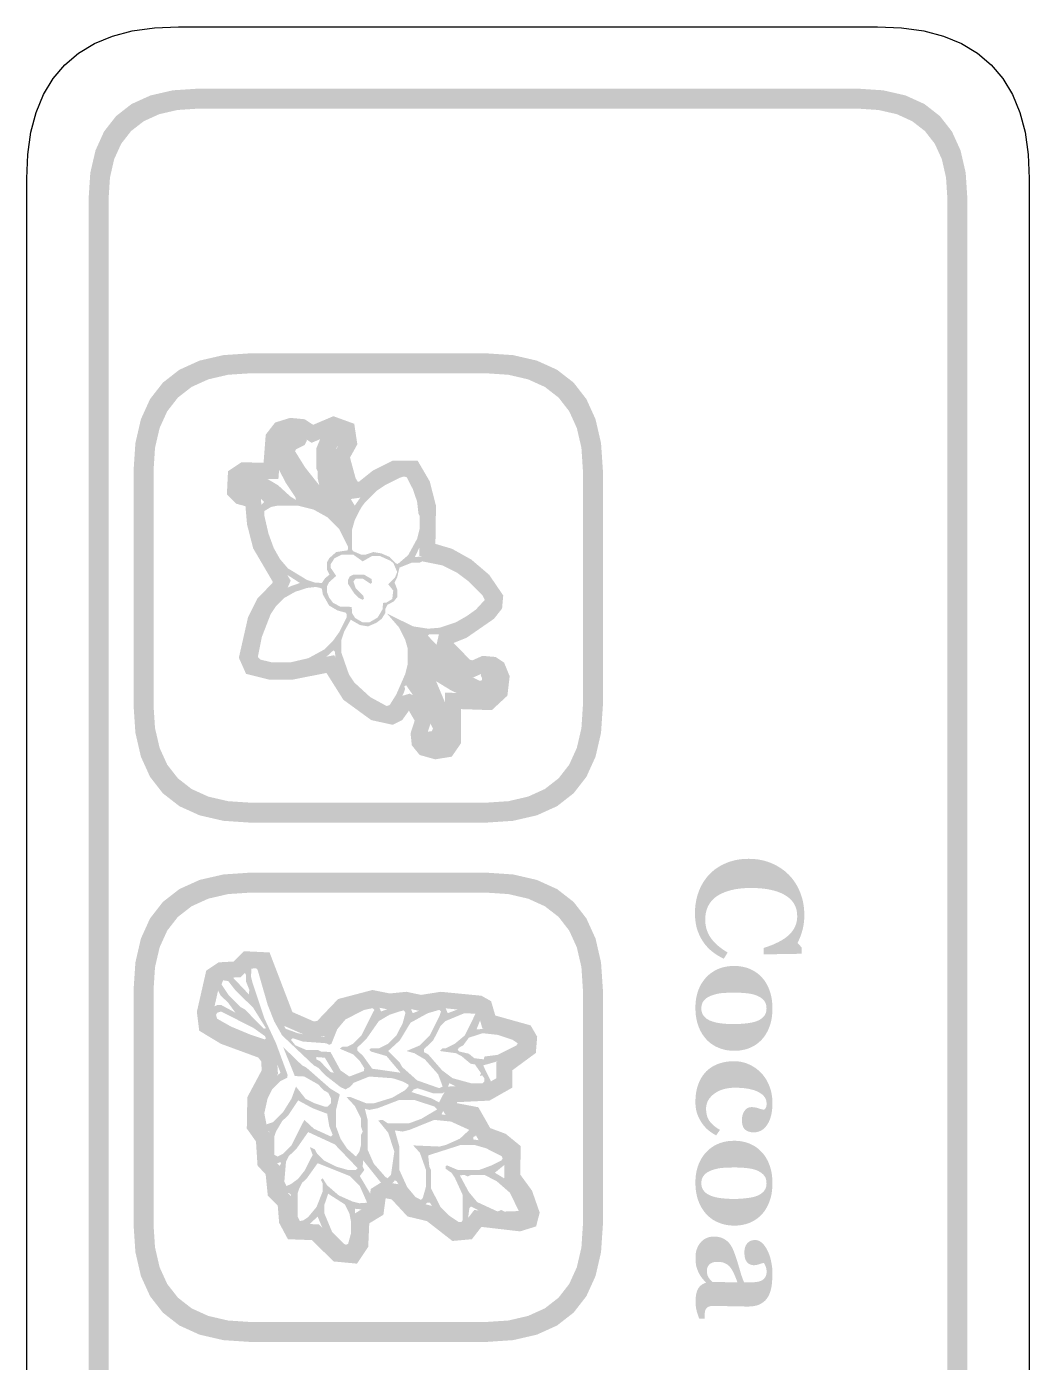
# Model space of a CAD drawing. Header units: millimetres. Extents: x 6 to 126, y 130 to 351.
# Drawn here: x 95.96 to 116.04, y 324.29 to 351.04 of the extents above; entities that cross this region are included whole.
import ezdxf

# ---------------------------------------------------------------- set-up
doc = ezdxf.new("R2010")
doc.units = ezdxf.units.MM
doc.layers.add('CUT', color=1, linetype='Continuous')
doc.layers.add('RASTER', color=7, linetype='Continuous')

msp = doc.modelspace()

# ---------------------------------------------------------------- hatches: boundary and pattern name
at = {"layer": 'RASTER'}
h = msp.add_hatch(color=7, dxfattribs=at)
h.paths.add_polyline_path([(112.6, 349.8), (113.116, 349.766), (113.563, 349.663), (113.941, 349.491), (114.25, 349.25), (114.491, 348.941), (114.663, 348.563), (114.766, 348.116), (114.8, 347.6), (114.8, 290.4), (114.766, 289.884), (114.663, 289.438), (114.491, 289.059), (114.25, 288.75), (113.941, 288.509), (113.563, 288.338), (113.116, 288.234), (112.6, 288.2), (99.4, 288.2), (98.884, 288.234), (98.438, 288.338), (98.059, 288.509), (97.75, 288.75), (97.509, 289.059), (97.338, 289.438), (97.234, 289.884), (97.2, 290.4), (97.2, 347.6), (97.234, 348.116), (97.338, 348.563), (97.509, 348.941), (97.75, 349.25), (98.059, 349.491), (98.438, 349.663), (98.884, 349.766), (99.4, 349.8)])
h.paths.add_polyline_path([(112.6, 349.4), (99.4, 349.4), (98.978, 349.372), (98.613, 349.288), (98.303, 349.147), (98.05, 348.95), (97.853, 348.697), (97.712, 348.388), (97.628, 348.022), (97.6, 347.6), (97.6, 290.4), (97.628, 289.978), (97.712, 289.613), (97.853, 289.303), (98.05, 289.05), (98.303, 288.853), (98.613, 288.713), (98.978, 288.628), (99.4, 288.6), (112.6, 288.6), (113.022, 288.628), (113.388, 288.713), (113.697, 288.853), (113.95, 289.05), (114.147, 289.303), (114.288, 289.613), (114.372, 289.978), (114.4, 290.4), (114.4, 347.6), (114.372, 348.022), (114.288, 348.388), (114.147, 348.697), (113.95, 348.95), (113.697, 349.147), (113.388, 349.288), (113.022, 349.372), (112.6, 349.4)], flags=0)
h = msp.add_hatch(color=7, dxfattribs=at)
h.paths.add_polyline_path([(105.15, 344.5), (105.701, 344.463), (106.178, 344.353), (106.582, 344.17), (106.913, 343.913), (107.17, 343.582), (107.353, 343.178), (107.463, 342.701), (107.5, 342.15), (107.5, 337.45), (107.463, 336.899), (107.353, 336.422), (107.17, 336.018), (106.913, 335.688), (106.582, 335.43), (106.178, 335.247), (105.701, 335.137), (105.15, 335.1), (100.45, 335.1), (99.899, 335.137), (99.422, 335.247), (99.018, 335.43), (98.687, 335.688), (98.43, 336.018), (98.247, 336.422), (98.137, 336.899), (98.1, 337.45), (98.1, 342.15), (98.137, 342.701), (98.247, 343.178), (98.43, 343.582), (98.688, 343.913), (99.018, 344.17), (99.422, 344.353), (99.899, 344.463), (100.45, 344.5)])
h.paths.add_polyline_path([(105.15, 344.1), (100.45, 344.1), (99.993, 344.07), (99.597, 343.978), (99.262, 343.826), (98.988, 343.613), (98.774, 343.338), (98.622, 343.003), (98.53, 342.607), (98.5, 342.15), (98.5, 337.45), (98.53, 336.993), (98.622, 336.597), (98.774, 336.262), (98.988, 335.988), (99.262, 335.774), (99.597, 335.622), (99.993, 335.53), (100.45, 335.5), (105.15, 335.5), (105.607, 335.53), (106.003, 335.622), (106.338, 335.774), (106.613, 335.988), (106.826, 336.262), (106.978, 336.597), (107.07, 336.993), (107.1, 337.45), (107.1, 342.15), (107.07, 342.607), (106.978, 343.003), (106.826, 343.338), (106.613, 343.613), (106.338, 343.826), (106.003, 343.978), (105.607, 344.07), (105.15, 344.1)], flags=0)
h = msp.add_hatch(color=7, dxfattribs=at)
h.paths.add_polyline_path([(105.633, 338.032), (105.587, 337.643), (105.275, 337.353), (104.659, 337.374), (104.659, 336.692), (104.473, 336.422), (104.142, 336.368), (103.831, 336.455), (103.673, 336.649), (103.648, 336.889), (103.73, 337.143), (103.617, 337.339), (103.607, 337.343), (103.617, 337.346), (103.482, 337.156), (103.29, 337.06), (102.861, 337.154), (102.302, 337.561), (101.964, 338.098), (101.296, 337.967), (100.809, 337.967), (100.353, 338.081), (100.209, 338.403), (100.392, 339.21), (100.579, 339.586), (100.876, 339.894), (100.889, 339.923), (100.496, 340.593), (100.373, 341.072), (100.341, 341.438), (100.156, 341.487), (99.969, 341.674), (99.992, 342.139), (100.261, 342.318), (100.704, 342.307), (100.747, 342.87), (100.935, 343.113), (101.237, 343.207), (101.526, 343.179), (101.697, 343.068), (102.103, 343.24), (102.52, 343.088), (102.582, 342.677), (102.435, 342.412), (102.548, 341.996), (102.593, 341.925), (102.615, 341.929), (102.889, 342.148), (103.292, 342.351), (103.789, 342.351), (104.032, 341.934), (104.157, 341.447), (104.146, 340.683), (104.477, 340.585), (104.865, 340.369), (105.223, 340.063), (105.504, 339.65), (105.481, 339.389), (105.32, 339.184), (104.767, 338.801), (104.504, 338.697), (104.505, 338.701), (104.837, 338.364), (104.884, 338.35), (105.089, 338.441), (105.352, 338.418), (105.522, 338.305)])
h.paths.add_polyline_path([(105.306, 337.988), (105.263, 338.093), (105.242, 338.107), (105.143, 338.115), (104.907, 338.01), (104.667, 338.081), (104.154, 338.6), (104.229, 338.933), (104.615, 339.085), (105.098, 339.42), (105.171, 339.512), (105.175, 339.564), (104.983, 339.848), (104.681, 340.105), (104.352, 340.288), (103.822, 340.445), (103.837, 341.409), (103.733, 341.811), (103.605, 342.031), (103.368, 342.031), (103.063, 341.878), (102.747, 341.624), (102.435, 341.58), (102.251, 341.865), (102.093, 342.454), (102.249, 342.737), (102.232, 342.852), (102.111, 342.896), (101.666, 342.707), (101.418, 342.868), (101.27, 342.882), (101.126, 342.837), (101.059, 342.75), (101.001, 341.98), (100.354, 341.995), (100.304, 341.962), (100.296, 341.799), (100.321, 341.774), (100.641, 341.69), (100.689, 341.126), (100.795, 340.716), (101.247, 339.946), (101.147, 339.714), (100.844, 339.4), (100.696, 339.102), (100.545, 338.436), (100.581, 338.354), (100.848, 338.287), (101.265, 338.287), (102.118, 338.454), (102.54, 337.784), (102.995, 337.452), (103.248, 337.397), (103.268, 337.407), (103.42, 337.621), (103.627, 337.683), (103.84, 337.591), (104.078, 337.181), (103.973, 336.855), (103.981, 336.777), (104.014, 336.736), (104.16, 336.696), (104.287, 336.716), (104.339, 336.792), (104.339, 337.705), (105.154, 337.678), (105.283, 337.797), (105.306, 337.988)], flags=0)
h = msp.add_hatch(color=7, dxfattribs=at)
h.paths.add_polyline_path([(105.393, 337.986), (105.401, 337.834), (105.355, 337.747), (105.276, 337.64), (105.135, 337.569), (104.895, 337.569), (104.789, 337.595), (104.462, 337.747), (104.159, 337.933), (104.39, 337.383), (104.47, 337.037), (104.444, 336.824), (104.372, 336.684), (104.319, 336.63), (104.204, 336.585), (104, 336.646), (103.904, 336.737), (103.885, 336.771), (103.904, 336.912), (104.071, 336.931), (104.098, 336.984), (103.92, 337.337), (103.558, 337.853), (103.521, 337.827), (103.54, 337.781), (103.513, 337.702), (103.388, 337.454), (103.282, 337.321), (103.168, 337.303), (103.035, 337.356), (102.841, 337.454), (102.655, 337.587), (102.389, 337.853), (102.237, 338.1), (102.158, 338.313), (102.131, 338.526), (102.104, 338.552), (101.98, 338.438), (101.732, 338.313), (101.307, 338.207), (100.802, 338.207), (100.502, 338.305), (100.456, 338.393), (100.483, 338.605), (100.642, 339.164), (100.767, 339.411), (101.06, 339.73), (101.227, 339.828), (101.432, 339.9), (101.06, 340.139), (100.874, 340.405), (100.722, 340.705), (100.589, 341.237), (100.589, 341.396), (100.714, 341.521), (100.597, 341.644), (100.483, 341.715), (100.377, 341.689), (100.262, 341.707), (100.164, 341.848), (100.209, 341.989), (100.35, 342.087), (100.536, 342.087), (100.696, 342.034), (100.996, 341.856), (101.246, 341.628), (101.352, 341.564), (101.342, 341.617), (101.14, 341.92), (101.015, 342.167), (100.935, 342.433), (100.935, 342.672), (101.007, 342.84), (101.14, 342.946), (101.28, 342.991), (101.448, 342.946), (101.512, 342.903), (101.546, 342.832), (101.573, 342.752), (101.528, 342.664), (101.352, 342.574), (101.334, 342.539), (101.538, 342.212), (101.82, 341.856), (101.785, 342.008), (101.785, 342.141), (101.759, 342.194), (101.759, 342.592), (101.884, 342.893), (102.051, 342.991), (102.184, 342.991), (102.272, 342.946), (102.352, 342.866), (102.37, 342.779), (102.325, 342.691), (102.176, 342.627), (102.158, 342.592), (102.158, 342.46), (102.264, 342.061), (102.45, 341.582), (102.53, 341.45), (102.628, 341.59), (102.841, 341.803), (103.027, 341.936), (103.194, 342.034), (103.46, 342.141), (103.628, 342.122), (103.734, 341.989), (103.806, 341.822), (103.885, 341.582), (103.939, 341.317), (103.939, 340.944), (103.859, 340.679), (103.734, 340.421), (104.098, 340.439), (104.364, 340.36), (104.611, 340.235), (104.771, 340.128), (105.09, 339.836), (105.268, 339.562), (105.222, 339.448), (105.116, 339.342), (104.744, 339.076), (104.337, 338.898), (104.231, 338.871), (104.018, 338.871), (103.992, 338.845), (104.595, 338.225), (104.888, 338.013), (105.028, 337.941), (105.074, 337.949), (105.082, 337.994), (105.055, 338.047), (105.074, 338.161), (105.135, 338.207), (105.214, 338.207), (105.329, 338.135)])
h.paths.add_polyline_path([(105.135, 339.562), (105.09, 339.65), (104.797, 339.942), (104.584, 340.102), (104.284, 340.253), (103.885, 340.333), (103.832, 340.307), (103.673, 340.307), (103.426, 340.208), (103.38, 340.014), (103.327, 339.908), (103.38, 339.775), (103.38, 339.615), (103.309, 339.528), (103.186, 339.464), (103.141, 339.376), (103.141, 339.296), (103.069, 339.182), (102.963, 339.102), (102.796, 339.031), (102.636, 339.057), (102.45, 339.164), (102.317, 338.924), (102.264, 338.765), (102.264, 338.499), (102.415, 338.066), (102.522, 337.906), (102.841, 337.614), (103.168, 337.436), (103.229, 337.454), (103.362, 337.667), (103.54, 338.074), (103.593, 338.286), (103.593, 338.579), (103.54, 338.765), (103.415, 339.012), (103.176, 339.288), (103.699, 339.031), (104, 338.985), (104.231, 339.004), (104.55, 339.11), (104.771, 339.235), (104.957, 339.368)], flags=0)
h.paths.add_polyline_path([(103.832, 341.237), (103.806, 341.29), (103.779, 341.529), (103.699, 341.768), (103.574, 342.016), (103.513, 342.034), (103.434, 342.008), (103.133, 341.856), (102.974, 341.75), (102.734, 341.511), (102.655, 341.404), (102.53, 341.157), (102.477, 340.971), (102.477, 340.572), (102.495, 340.538), (102.663, 340.466), (102.742, 340.466), (102.902, 340.519), (103.061, 340.493), (103.229, 340.421), (103.346, 340.299), (103.38, 340.28), (103.415, 340.299), (103.601, 340.458), (103.779, 340.785), (103.832, 340.998)], flags=0)
h.paths.add_polyline_path([(103.38, 340.12), (103.309, 340.288), (103.255, 340.341), (103.035, 340.439), (102.875, 340.439), (102.689, 340.333), (102.503, 340.466), (102.264, 340.466), (102.123, 340.394), (102.051, 340.28), (102.051, 340.2), (102.158, 340.041), (102.017, 339.916), (101.972, 339.828), (101.972, 339.722), (102.017, 339.607), (102.096, 339.501), (102.237, 339.429), (102.469, 339.421), (102.477, 339.296), (102.538, 339.198), (102.689, 339.11), (102.822, 339.11), (102.99, 339.209), (103.088, 339.376), (103.096, 339.501), (103.168, 339.509), (103.282, 339.581), (103.301, 339.748), (103.202, 339.873), (103.335, 340.006)], flags=0)
h.paths.add_polyline_path([(102.867, 339.98), (102.875, 339.908), (102.849, 339.881), (102.689, 339.988), (102.556, 339.988), (102.503, 339.934), (102.548, 339.794), (102.697, 339.65), (102.716, 339.589), (102.689, 339.562), (102.602, 339.607), (102.522, 339.687), (102.397, 339.881), (102.397, 339.961), (102.431, 340.033), (102.503, 340.067), (102.716, 340.067)], flags=0)
h.paths.add_polyline_path([(102.397, 340.625), (102.219, 340.979), (101.98, 341.218), (101.706, 341.37), (101.387, 341.45), (100.988, 341.45), (100.855, 341.423), (100.722, 341.343), (100.722, 341.237), (100.802, 340.891), (100.908, 340.599), (101.033, 340.378), (101.193, 340.192), (101.573, 339.961), (101.732, 339.908), (101.873, 339.9), (101.937, 339.996), (102.025, 340.067), (101.972, 340.174), (101.972, 340.307), (102.017, 340.394), (102.158, 340.519), (102.389, 340.554)], flags=0)
h.paths.add_polyline_path([(102.37, 339.27), (102.352, 339.304), (102.184, 339.35), (102.017, 339.448), (101.892, 339.669), (101.873, 339.783), (101.839, 339.801), (101.751, 339.82), (101.573, 339.801), (101.334, 339.722), (101.113, 339.597), (100.953, 339.437), (100.847, 339.278), (100.669, 338.818), (100.589, 338.419), (100.642, 338.366), (100.855, 338.313), (101.254, 338.313), (101.599, 338.393), (101.926, 338.571), (102.086, 338.73), (102.219, 338.916), (102.37, 339.217)], flags=0)
for points in [[(109.344, 333.29), (109.345, 333.346), (109.349, 333.402), (109.355, 333.457), (109.363, 333.511), (109.373, 333.564), (109.386, 333.616), (109.401, 333.667), (109.418, 333.717), (109.438, 333.766), (109.459, 333.814), (109.483, 333.859), (109.509, 333.904), (109.537, 333.946), (109.567, 333.987), (109.599, 334.027), (109.633, 334.064), (109.668, 334.1), (109.706, 334.133), (109.745, 334.165), (109.787, 334.194), (109.83, 334.222), (109.876, 334.247), (109.924, 334.271), (109.973, 334.293), (110.025, 334.313), (110.077, 334.329), (110.131, 334.344), (110.186, 334.356), (110.243, 334.365), (110.3, 334.371), (110.359, 334.375), (110.42, 334.376), (110.479, 334.375), (110.538, 334.371), (110.596, 334.365), (110.652, 334.355), (110.708, 334.344), (110.762, 334.329), (110.815, 334.312), (110.867, 334.292), (110.918, 334.27), (110.967, 334.246), (111.014, 334.219), (111.059, 334.191), (111.103, 334.16), (111.145, 334.128), (111.185, 334.093), (111.224, 334.056), (111.26, 334.017), (111.294, 333.977), (111.325, 333.935), (111.355, 333.891), (111.383, 333.845), (111.408, 333.798), (111.432, 333.748), (111.453, 333.697), (111.472, 333.644), (111.489, 333.59), (111.503, 333.536), (111.514, 333.48), (111.523, 333.423), (111.529, 333.366), (111.533, 333.308), (111.534, 333.249), (111.534, 333.206), (111.532, 333.164), (111.528, 333.123), (111.524, 333.083), (111.518, 333.044), (111.511, 333.007), (111.502, 332.97), (111.493, 332.934), (111.482, 332.899), (111.471, 332.865), (111.46, 332.833), (111.448, 332.802), (111.436, 332.773), (111.424, 332.745), (111.411, 332.719), (111.398, 332.693), (111.479, 332.603), (111.479, 332.475), (110.72, 332.462), (110.72, 332.591), (110.804, 332.619), (110.882, 332.648), (110.954, 332.679), (111.021, 332.712), (111.082, 332.745), (111.137, 332.78), (111.186, 332.817), (111.23, 332.854), (111.268, 332.894), (111.301, 332.936), (111.329, 332.979), (111.352, 333.025), (111.369, 333.073), (111.382, 333.123), (111.39, 333.175), (111.392, 333.229), (111.388, 333.296), (111.377, 333.359), (111.358, 333.417), (111.332, 333.472), (111.297, 333.522), (111.256, 333.568), (111.207, 333.61), (111.15, 333.648), (111.086, 333.682), (111.016, 333.711), (110.94, 333.736), (110.858, 333.756), (110.77, 333.772), (110.676, 333.783), (110.576, 333.79), (110.469, 333.792), (110.409, 333.791), (110.35, 333.789), (110.294, 333.785), (110.24, 333.78), (110.188, 333.773), (110.139, 333.764), (110.092, 333.754), (110.047, 333.743), (110.004, 333.73), (109.963, 333.717), (109.925, 333.702), (109.889, 333.686), (109.855, 333.67), (109.822, 333.652), (109.793, 333.634), (109.765, 333.615), (109.738, 333.593), (109.713, 333.57), (109.69, 333.547), (109.668, 333.522), (109.649, 333.497), (109.631, 333.47), (109.615, 333.443), (109.601, 333.414), (109.589, 333.385), (109.579, 333.355), (109.57, 333.324), (109.562, 333.292), (109.557, 333.26), (109.553, 333.226), (109.55, 333.192), (109.549, 333.158), (109.551, 333.107), (109.556, 333.058), (109.565, 333.01), (109.577, 332.964), (109.593, 332.919), (109.612, 332.875), (109.635, 332.833), (109.661, 332.792), (109.69, 332.753), (109.724, 332.714), (109.76, 332.676), (109.801, 332.639), (109.845, 332.603), (109.892, 332.568), (109.943, 332.533), (109.998, 332.5), (109.921, 332.374), (109.89, 332.39), (109.859, 332.407), (109.829, 332.424), (109.799, 332.441), (109.771, 332.46), (109.743, 332.478), (109.717, 332.498), (109.691, 332.518), (109.666, 332.538), (109.642, 332.559), (109.618, 332.582), (109.596, 332.604), (109.575, 332.628), (109.554, 332.652), (109.534, 332.678), (109.516, 332.704), (109.496, 332.733), (109.478, 332.763), (109.46, 332.794), (109.444, 332.825), (109.429, 332.858), (109.415, 332.891), (109.402, 332.925), (109.39, 332.959), (109.379, 332.995), (109.37, 333.032), (109.362, 333.071), (109.356, 333.112), (109.351, 333.154), (109.347, 333.197), (109.345, 333.243), (109.344, 333.29)], [(109.353, 329.506), (109.354, 329.556), (109.357, 329.605), (109.361, 329.652), (109.368, 329.698), (109.376, 329.742), (109.386, 329.785), (109.399, 329.826), (109.412, 329.865), (109.428, 329.904), (109.445, 329.94), (109.463, 329.975), (109.483, 330.008), (109.503, 330.039), (109.526, 330.069), (109.549, 330.096), (109.574, 330.123), (109.601, 330.147), (109.629, 330.17), (109.658, 330.191), (109.688, 330.211), (109.719, 330.229), (109.752, 330.245), (109.785, 330.26), (109.82, 330.273), (109.856, 330.285), (109.893, 330.295), (109.93, 330.304), (109.969, 330.311), (110.008, 330.316), (110.048, 330.32), (110.088, 330.322), (110.129, 330.323), (110.167, 330.322), (110.205, 330.319), (110.242, 330.315), (110.278, 330.308), (110.314, 330.299), (110.35, 330.289), (110.385, 330.277), (110.42, 330.262), (110.453, 330.247), (110.486, 330.229), (110.518, 330.211), (110.549, 330.191), (110.578, 330.17), (110.607, 330.147), (110.635, 330.123), (110.661, 330.098), (110.687, 330.07), (110.712, 330.041), (110.735, 330.01), (110.757, 329.978), (110.778, 329.944), (110.797, 329.908), (110.815, 329.871), (110.832, 329.832), (110.847, 329.792), (110.86, 329.75), (110.871, 329.708), (110.88, 329.665), (110.887, 329.62), (110.892, 329.575), (110.895, 329.528), (110.896, 329.481), (110.894, 329.415), (110.889, 329.353), (110.881, 329.295), (110.87, 329.24), (110.856, 329.188), (110.838, 329.14), (110.818, 329.096), (110.794, 329.055), (110.767, 329.018), (110.738, 328.986), (110.707, 328.959), (110.674, 328.937), (110.639, 328.92), (110.601, 328.908), (110.561, 328.9), (110.519, 328.898), (110.493, 328.899), (110.469, 328.901), (110.446, 328.906), (110.424, 328.912), (110.403, 328.92), (110.384, 328.929), (110.366, 328.941), (110.349, 328.954), (110.334, 328.969), (110.321, 328.986), (110.31, 329.007), (110.301, 329.029), (110.294, 329.055), (110.289, 329.082), (110.286, 329.113), (110.285, 329.146), (110.286, 329.172), (110.288, 329.198), (110.292, 329.223), (110.298, 329.246), (110.305, 329.269), (110.314, 329.29), (110.325, 329.31), (110.338, 329.329), (110.351, 329.347), (110.366, 329.362), (110.382, 329.374), (110.398, 329.385), (110.416, 329.393), (110.435, 329.399), (110.454, 329.402), (110.475, 329.403), (110.493, 329.403), (110.511, 329.402), (110.529, 329.4), (110.547, 329.397), (110.564, 329.394), (110.582, 329.39), (110.6, 329.385), (110.617, 329.38), (110.634, 329.374), (110.65, 329.369), (110.665, 329.365), (110.679, 329.361), (110.692, 329.358), (110.704, 329.355), (110.715, 329.353), (110.724, 329.352), (110.731, 329.356), (110.737, 329.361), (110.742, 329.365), (110.747, 329.37), (110.752, 329.376), (110.757, 329.381), (110.761, 329.387), (110.765, 329.393), (110.768, 329.4), (110.771, 329.407), (110.773, 329.416), (110.775, 329.425), (110.776, 329.435), (110.778, 329.446), (110.778, 329.458), (110.778, 329.471), (110.778, 329.487), (110.776, 329.503), (110.774, 329.518), (110.771, 329.534), (110.766, 329.549), (110.761, 329.563), (110.755, 329.577), (110.748, 329.591), (110.739, 329.604), (110.729, 329.617), (110.718, 329.63), (110.705, 329.643), (110.691, 329.656), (110.675, 329.668), (110.658, 329.68), (110.639, 329.692), (110.62, 329.703), (110.6, 329.713), (110.577, 329.723), (110.554, 329.733), (110.528, 329.742), (110.501, 329.75), (110.473, 329.757), (110.443, 329.764), (110.411, 329.771), (110.378, 329.776), (110.344, 329.781), (110.307, 329.785), (110.27, 329.788), (110.23, 329.79), (110.19, 329.791), (110.147, 329.792), (110.083, 329.79), (110.023, 329.784), (109.966, 329.774), (109.912, 329.761), (109.861, 329.744), (109.813, 329.723), (109.768, 329.698), (109.727, 329.669), (109.689, 329.638), (109.657, 329.605), (109.629, 329.571), (109.607, 329.535), (109.589, 329.498), (109.577, 329.459), (109.569, 329.419), (109.567, 329.377), (109.568, 329.337), (109.572, 329.3), (109.577, 329.264), (109.585, 329.231), (109.595, 329.2), (109.608, 329.171), (109.623, 329.143), (109.64, 329.118), (109.659, 329.095), (109.68, 329.072), (109.702, 329.049), (109.727, 329.028), (109.754, 329.007), (109.782, 328.986), (109.813, 328.967), (109.845, 328.948), (109.769, 328.838), (109.747, 328.85), (109.725, 328.862), (109.704, 328.874), (109.684, 328.888), (109.663, 328.902), (109.644, 328.916), (109.625, 328.931), (109.606, 328.946), (109.588, 328.962), (109.57, 328.979), (109.553, 328.997), (109.536, 329.016), (109.52, 329.035), (109.504, 329.055), (109.489, 329.076), (109.475, 329.097), (109.46, 329.12), (109.447, 329.143), (109.434, 329.167), (109.422, 329.19), (109.411, 329.214), (109.401, 329.237), (109.392, 329.261), (109.384, 329.285), (109.377, 329.309), (109.37, 329.334), (109.365, 329.36), (109.361, 329.388), (109.357, 329.416), (109.355, 329.445), (109.354, 329.475), (109.353, 329.506)]]:
    msp.add_hatch(color=7, dxfattribs=at).paths.add_polyline_path(points)
h = msp.add_hatch(color=7, dxfattribs=at)
h.paths.add_polyline_path([(105.15, 334.1), (105.701, 334.063), (106.178, 333.953), (106.582, 333.77), (106.913, 333.513), (107.17, 333.182), (107.353, 332.778), (107.463, 332.301), (107.5, 331.75), (107.5, 327.05), (107.463, 326.499), (107.353, 326.022), (107.17, 325.618), (106.913, 325.288), (106.582, 325.03), (106.178, 324.847), (105.701, 324.737), (105.15, 324.7), (100.45, 324.7), (99.899, 324.737), (99.422, 324.847), (99.018, 325.03), (98.687, 325.288), (98.43, 325.618), (98.247, 326.022), (98.137, 326.499), (98.1, 327.05), (98.1, 331.75), (98.137, 332.301), (98.247, 332.778), (98.43, 333.182), (98.688, 333.513), (99.018, 333.77), (99.422, 333.953), (99.899, 334.063), (100.45, 334.1)])
h.paths.add_polyline_path([(105.15, 333.7), (100.45, 333.7), (99.993, 333.67), (99.597, 333.578), (99.262, 333.426), (98.988, 333.213), (98.774, 332.938), (98.622, 332.603), (98.53, 332.207), (98.5, 331.75), (98.5, 327.05), (98.53, 326.593), (98.622, 326.197), (98.774, 325.862), (98.988, 325.588), (99.262, 325.374), (99.597, 325.222), (99.993, 325.13), (100.45, 325.1), (105.15, 325.1), (105.607, 325.13), (106.003, 325.222), (106.338, 325.374), (106.613, 325.588), (106.826, 325.862), (106.978, 326.197), (107.07, 326.593), (107.1, 327.05), (107.1, 331.75), (107.07, 332.207), (106.978, 332.603), (106.826, 332.938), (106.613, 333.213), (106.338, 333.426), (106.003, 333.578), (105.607, 333.67), (105.15, 333.7)], flags=0)
h = msp.add_hatch(color=7, dxfattribs=at)
h.paths.add_polyline_path([(106.234, 327.292), (106.163, 327.015), (105.842, 326.915), (105.067, 327.005), (104.876, 326.758), (104.486, 326.723), (103.976, 327.121), (103.586, 327.214), (103.269, 327.557), (103.155, 327.577), (103.148, 327.573), (103.104, 327.248), (102.821, 327.076), (102.8, 326.606), (102.575, 326.269), (102.106, 326.313), (101.673, 326.74), (101.192, 326.758), (101.016, 327.085), (100.988, 327.43), (100.789, 327.629), (100.746, 328.057), (100.583, 328.233), (100.552, 328.715), (100.368, 328.975), (100.379, 329.603), (100.667, 330.141), (100.656, 330.319), (100.599, 330.396), (99.848, 330.672), (99.415, 330.934), (99.368, 331.313), (99.556, 332.137), (99.805, 332.303), (100.105, 332.319), (100.312, 332.526), (100.824, 332.501), (101.282, 331.307), (101.712, 331.119), (101.779, 331.13), (102.197, 331.568), (102.884, 331.749), (103.231, 331.68), (103.566, 331.713), (103.858, 331.651), (104.253, 331.713), (105.068, 331.634), (105.261, 331.525), (105.345, 331.238), (106.053, 331.04), (106.184, 330.814), (106.157, 330.488), (105.683, 330.139), (105.683, 329.792), (105.228, 329.534), (104.582, 329.503), (104.575, 329.49), (104.58, 329.482), (105.005, 329.401), (105.243, 328.984), (105.554, 328.868), (105.855, 328.622), (105.844, 328.054), (106.08, 327.731)])
h.paths.add_polyline_path([(105.9, 327.278), (105.794, 327.58), (105.522, 327.952), (105.532, 328.472), (105.392, 328.586), (105.022, 328.724), (104.8, 329.115), (104.383, 329.194), (104.208, 329.473), (104.381, 329.814), (105.137, 329.85), (105.363, 329.979), (105.363, 330.3), (105.85, 330.659), (105.857, 330.74), (105.841, 330.767), (105.087, 330.977), (104.99, 331.311), (104.97, 331.322), (104.263, 331.39), (103.849, 331.325), (103.548, 331.39), (103.215, 331.356), (102.894, 331.421), (102.366, 331.281), (101.936, 330.831), (101.669, 330.788), (101.031, 331.068), (100.6, 332.191), (100.438, 332.199), (100.245, 332.006), (99.91, 331.988), (99.839, 331.941), (99.693, 331.296), (99.713, 331.127), (99.987, 330.962), (100.799, 330.664), (100.969, 330.433), (100.992, 330.071), (100.698, 329.52), (100.69, 329.074), (100.866, 328.826), (100.895, 328.367), (101.053, 328.196), (101.096, 327.775), (101.298, 327.573), (101.33, 327.178), (101.387, 327.071), (101.809, 327.055), (102.25, 326.621), (102.415, 326.605), (102.484, 326.709), (102.509, 327.26), (102.807, 327.442), (102.851, 327.765), (103.09, 327.914), (103.431, 327.854), (103.755, 327.503), (104.119, 327.416), (104.583, 327.053), (104.708, 327.064), (104.924, 327.344), (105.812, 327.241), (105.898, 327.268), (105.9, 327.278)], flags=0)
h = msp.add_hatch(color=7, dxfattribs=at)
h.paths.add_polyline_path([(105.95, 330.74), (105.904, 330.607), (105.737, 330.473), (105.493, 330.35), (105.102, 330.239), (105.259, 329.916), (105.236, 329.839), (105.159, 329.782), (104.992, 329.782), (104.892, 329.749), (104.558, 329.815), (104.425, 329.882), (104.368, 329.739), (104.291, 329.682), (104.091, 329.682), (103.79, 329.782), (103.714, 329.759), (103.667, 329.705), (104.057, 329.582), (104.234, 329.492), (104.325, 329.381), (104.268, 329.258), (104.558, 329.215), (104.759, 329.148), (104.969, 329.024), (104.992, 328.914), (104.949, 328.824), (104.902, 328.804), (104.902, 328.757), (105.193, 328.714), (105.603, 328.49), (105.66, 328.38), (105.637, 328.337), (105.336, 328.089), (105.503, 327.989), (105.77, 327.722), (105.894, 327.512), (105.96, 327.278), (105.937, 327.235), (105.86, 327.178), (105.493, 327.178), (105.126, 327.278), (104.859, 327.412), (104.825, 327.378), (104.792, 327.111), (104.735, 327.001), (104.592, 326.978), (104.415, 327.068), (104.335, 327.155), (104.248, 327.201), (104.034, 327.489), (103.981, 327.489), (103.891, 327.412), (103.714, 327.469), (103.547, 327.635), (103.366, 327.923), (103.333, 327.936), (103.256, 327.846), (103.156, 327.846), (103.046, 327.903), (102.699, 328.337), (102.689, 328.213), (102.722, 328.146), (102.632, 328.023), (102.856, 327.645), (102.889, 327.445), (102.789, 327.345), (102.532, 327.368), (102.555, 326.711), (102.465, 326.534), (102.321, 326.51), (102.211, 326.567), (101.944, 326.834), (101.787, 327.211), (101.597, 327.035), (101.487, 326.978), (101.343, 327.001), (101.287, 327.078), (101.253, 327.211), (101.253, 327.645), (101.22, 327.679), (101.076, 327.702), (101.019, 327.779), (101.019, 328.213), (101.053, 328.28), (101.043, 328.303), (100.986, 328.28), (100.843, 328.303), (100.786, 328.447), (100.819, 328.914), (100.662, 328.957), (100.619, 329.048), (100.619, 329.482), (100.652, 329.615), (100.776, 329.859), (101.043, 330.093), (100.843, 330.607), (100.285, 330.784), (99.774, 331.007), (99.674, 331.074), (99.617, 331.184), (99.617, 331.284), (99.674, 331.395), (99.784, 331.451), (99.851, 331.451), (100.141, 331.294), (99.995, 331.495), (99.841, 331.642), (99.751, 331.819), (99.751, 331.919), (99.794, 332.009), (99.884, 332.052), (100.061, 332.029), (100.409, 331.662), (100.419, 331.752), (100.352, 331.919), (100.352, 332.052), (100.318, 332.119), (100.409, 332.263), (100.619, 332.286), (100.662, 332.263), (100.719, 332.152), (100.919, 331.451), (101.143, 330.974), (101.387, 330.884), (101.721, 330.817), (101.921, 330.817), (102.044, 331.061), (102.245, 331.261), (102.522, 331.418), (102.755, 331.485), (102.999, 331.461), (103.056, 331.318), (103.423, 331.451), (103.59, 331.451), (103.634, 331.428), (103.69, 331.284), (104.124, 331.451), (104.291, 331.451), (104.335, 331.428), (104.391, 331.284), (104.658, 331.385), (104.902, 331.408), (104.992, 331.385), (105.059, 331.318), (105.059, 331.184), (104.969, 330.961), (105.393, 330.984), (105.66, 330.917), (105.904, 330.794)])
h.paths.add_polyline_path([(105.817, 327.322), (105.637, 327.689), (105.37, 327.923), (105.126, 328.046), (104.859, 328.046), (104.792, 328.013), (104.725, 328.046), (104.635, 328.036), (104.815, 327.702), (104.982, 327.502), (105.393, 327.312), (105.46, 327.345), (105.526, 327.312)], flags=0)
h.paths.add_polyline_path([(105.794, 330.683), (105.693, 330.75), (105.393, 330.85), (105.092, 330.884), (104.815, 330.794), (104.702, 330.64), (104.615, 330.593), (104.592, 330.55), (104.625, 330.517), (104.815, 330.473), (104.925, 330.383), (105.116, 330.36), (105.126, 330.416), (105.393, 330.45), (105.77, 330.64)], flags=0)
h.paths.add_polyline_path([(105.493, 328.38), (105.47, 328.423), (105.159, 328.58), (104.925, 328.647), (104.658, 328.647), (104.001, 328.437), (104.024, 328.213), (104.057, 328.146), (104.057, 327.779), (104.248, 327.402), (104.415, 327.235), (104.615, 327.101), (104.668, 327.101), (104.692, 327.145), (104.692, 327.645), (104.535, 327.989), (104.468, 328.089), (104.348, 328.17), (104.348, 328.223), (104.381, 328.236), (104.592, 328.146), (105.026, 328.146), (105.269, 328.236), (105.47, 328.337)], flags=0)
h.paths.add_polyline_path([(105.126, 329.982), (105.082, 330.039), (105.036, 330.026), (105.059, 330.083), (104.936, 330.259), (104.849, 330.273), (104.668, 330.426), (104.558, 330.483), (104.234, 330.527), (104.291, 330.583), (104.358, 330.583), (104.535, 330.673), (104.735, 330.84), (104.949, 331.274), (104.725, 331.284), (104.348, 331.127), (104.248, 331.027), (104.101, 330.74), (103.914, 330.56), (103.914, 330.507), (104.001, 330.46), (104.281, 330.139), (104.491, 329.982), (104.859, 329.882), (105.092, 329.882), (105.126, 329.916)], flags=0)
h.paths.add_polyline_path([(104.825, 328.947), (104.458, 329.114), (104.124, 329.148), (103.623, 328.947), (103.49, 328.914), (103.333, 328.937), (103.423, 328.614), (103.423, 328.146), (103.58, 327.802), (103.747, 327.602), (103.857, 327.545), (103.891, 327.579), (103.957, 327.812), (103.957, 328.146), (103.834, 328.49), (103.7, 328.637), (104.224, 328.614), (104.358, 328.647), (104.635, 328.771)], flags=0)
h.paths.add_polyline_path([(104.291, 329.815), (104.201, 330.059), (103.934, 330.36), (103.724, 330.483), (103.567, 330.527), (103.834, 330.64), (104.034, 330.84), (104.224, 331.218), (104.258, 331.318), (104.224, 331.351), (103.991, 331.284), (103.647, 331.094), (103.433, 330.74), (103.2, 330.527), (103.433, 330.293), (103.48, 330.206), (103.78, 329.939), (104.224, 329.782)], flags=0)
h.paths.add_polyline_path([(104.181, 329.358), (104.124, 329.415), (103.724, 329.548), (103.423, 329.548), (102.989, 329.381), (102.822, 329.348), (102.732, 329.371), (102.789, 329.148), (102.789, 328.547), (102.912, 328.27), (103.146, 328.003), (103.189, 327.979), (103.256, 328.046), (103.323, 328.513), (103.2, 328.891), (102.999, 329.138), (103.089, 329.148), (103.189, 329.081), (103.623, 329.081), (103.867, 329.171)], flags=0)
h.paths.add_polyline_path([(103.613, 329.825), (103.6, 329.859), (103.49, 329.916), (103.29, 329.982), (102.822, 330.016), (102.512, 329.892), (102.432, 329.805), (102.345, 329.759), (102.245, 329.805), (101.944, 330.039), (101.797, 330.193), (101.711, 330.239), (101.076, 330.84), (100.919, 331.117), (100.786, 331.451), (100.585, 332.152), (100.552, 332.186), (100.462, 332.176), (100.452, 332.019), (100.485, 331.885), (100.719, 331.184), (100.953, 330.683), (101.186, 330.049), (101.176, 329.992), (101.043, 329.926), (100.876, 329.759), (100.786, 329.582), (100.719, 329.281), (100.762, 329.058), (100.896, 329.104), (101.096, 329.305), (101.263, 329.572), (101.353, 329.815), (101.544, 329.572), (101.721, 329.482), (101.921, 329.415), (101.988, 329.415), (102.054, 329.482), (102.054, 329.582), (101.998, 329.692), (101.911, 329.739), (101.797, 329.859), (101.52, 330.016), (101.33, 330.026), (101.096, 330.607), (101.477, 330.239), (101.564, 330.193), (102.044, 329.772), (102.231, 329.659), (102.155, 329.348), (102.155, 329.014), (102.245, 328.771), (102.378, 328.57), (102.555, 328.413), (102.622, 328.513), (102.655, 328.647), (102.655, 328.847), (102.689, 328.914), (102.655, 329.014), (102.655, 329.181), (102.532, 329.425), (102.365, 329.605), (102.445, 329.605), (102.755, 329.482), (102.922, 329.482), (103.28, 329.592), (103.533, 329.739)], flags=0)
h.paths.add_polyline_path([(103.547, 331.294), (103.513, 331.341), (103.423, 331.318), (103.223, 331.251), (103.013, 331.127), (102.766, 330.774), (102.579, 330.593), (102.579, 330.54), (102.699, 330.426), (102.879, 330.173), (103.447, 330.093), (103.166, 330.426), (102.856, 330.517), (102.822, 330.55), (102.856, 330.583), (103.023, 330.583), (103.2, 330.673), (103.366, 330.84), (103.49, 331.084)], flags=0)
h.paths.add_polyline_path([(102.922, 331.351), (102.889, 331.385), (102.722, 331.351), (102.345, 331.161), (102.178, 330.961), (102.064, 330.673), (102.021, 330.65), (101.954, 330.683), (101.487, 330.717), (101.287, 330.784), (101.253, 330.75), (101.343, 330.64), (101.554, 330.55), (101.787, 330.55), (101.854, 330.517), (102.044, 330.507), (102.245, 330.139), (102.422, 330.016), (102.712, 330.126), (102.722, 330.183), (102.632, 330.326), (102.498, 330.46), (102.231, 330.573), (102.288, 330.617), (102.388, 330.617), (102.498, 330.673), (102.665, 330.84)], flags=0)
h.paths.add_polyline_path([(102.779, 327.489), (102.632, 327.822), (102.432, 328.023), (101.787, 328.28), (101.564, 327.969), (101.477, 327.889), (101.42, 327.779), (101.387, 327.679), (101.387, 327.211), (101.43, 327.121), (101.497, 327.135), (101.597, 327.201), (101.764, 327.402), (101.887, 327.712), (101.887, 327.879), (101.854, 327.946), (101.887, 327.979), (101.978, 327.836), (102.211, 327.635), (102.488, 327.512), (102.622, 327.479)], flags=0)
h.paths.add_polyline_path([(102.589, 328.18), (102.131, 328.657), (101.597, 328.904), (101.363, 328.57), (101.21, 328.423), (101.153, 328.313), (101.12, 327.913), (101.163, 327.822), (101.263, 327.869), (101.397, 327.969), (101.53, 328.136), (101.687, 328.447), (101.63, 328.604), (101.731, 328.557), (101.777, 328.47), (101.911, 328.337), (102.155, 328.213), (102.388, 328.146), (102.555, 328.146)], flags=0)
h.paths.add_polyline_path([(102.455, 327.111), (102.422, 327.278), (102.332, 327.455), (101.998, 327.669), (101.921, 327.445), (101.921, 327.278), (102.078, 326.901), (102.311, 326.667), (102.355, 326.644), (102.398, 326.667), (102.455, 326.878)], flags=0)
h.paths.add_polyline_path([(102.111, 330.093), (101.931, 330.393), (101.764, 330.406), (101.764, 330.36), (101.831, 330.326), (102.044, 330.106)], flags=0)
h.paths.add_polyline_path([(102.088, 328.847), (102.021, 329.014), (101.978, 329.271), (101.687, 329.381), (101.397, 329.538), (101.196, 329.238), (101.076, 329.124), (100.953, 328.914), (100.919, 328.814), (100.919, 328.447), (100.986, 328.413), (101.096, 328.47), (101.263, 328.637), (101.52, 329.148), (101.711, 328.971), (102.054, 328.814)], flags=0)
h.paths.add_polyline_path([(100.752, 330.984), (100.495, 331.395), (100.141, 331.742), (99.995, 331.929), (99.894, 331.942), (99.861, 331.862), (100.008, 331.642), (100.242, 331.408), (100.328, 331.361), (100.709, 330.974)], flags=0)
h.paths.add_polyline_path([(100.752, 330.784), (100.729, 330.827), (100.495, 330.994), (99.851, 331.318), (99.774, 331.294), (99.751, 331.251), (99.774, 331.174), (100.051, 331.017), (100.452, 330.85), (100.729, 330.76)], flags=0)
h = msp.add_hatch(color=7, dxfattribs=at)
h.paths.add_polyline_path([(110.68, 330.754), (110.654, 330.728), (110.627, 330.703), (110.599, 330.68), (110.569, 330.658), (110.538, 330.638), (110.506, 330.62), (110.473, 330.603), (110.439, 330.588), (110.403, 330.575), (110.367, 330.563), (110.33, 330.554), (110.292, 330.546), (110.254, 330.539), (110.214, 330.535), (110.175, 330.532), (110.134, 330.531), (110.094, 330.532), (110.054, 330.535), (110.015, 330.539), (109.976, 330.545), (109.938, 330.553), (109.9, 330.563), (109.863, 330.574), (109.827, 330.588), (109.792, 330.603), (109.757, 330.619), (109.725, 330.637), (109.693, 330.657), (109.663, 330.678), (109.634, 330.701), (109.606, 330.726), (109.58, 330.752), (109.554, 330.782), (109.528, 330.813), (109.505, 330.846), (109.483, 330.879), (109.463, 330.915), (109.444, 330.951), (109.427, 330.989), (109.412, 331.029), (109.398, 331.069), (109.386, 331.112), (109.376, 331.155), (109.368, 331.201), (109.361, 331.247), (109.357, 331.295), (109.354, 331.345), (109.353, 331.396), (109.354, 331.44), (109.356, 331.483), (109.36, 331.526), (109.366, 331.567), (109.373, 331.608), (109.382, 331.648), (109.392, 331.686), (109.404, 331.724), (109.418, 331.761), (109.433, 331.797), (109.45, 331.832), (109.468, 331.866), (109.489, 331.899), (109.51, 331.93), (109.533, 331.961), (109.558, 331.99), (109.583, 332.017), (109.61, 332.043), (109.638, 332.067), (109.668, 332.09), (109.699, 332.111), (109.731, 332.131), (109.765, 332.149), (109.801, 332.166), (109.837, 332.181), (109.875, 332.194), (109.914, 332.205), (109.954, 332.214), (109.994, 332.221), (110.036, 332.226), (110.079, 332.229), (110.124, 332.23), (110.167, 332.23), (110.209, 332.227), (110.25, 332.223), (110.29, 332.216), (110.328, 332.208), (110.365, 332.199), (110.402, 332.187), (110.436, 332.174), (110.47, 332.159), (110.503, 332.142), (110.535, 332.124), (110.566, 332.104), (110.596, 332.082), (110.625, 332.058), (110.653, 332.032), (110.68, 332.005), (110.705, 331.977), (110.729, 331.948), (110.751, 331.916), (110.771, 331.884), (110.79, 331.85), (110.808, 331.814), (110.824, 331.776), (110.839, 331.738), (110.852, 331.697), (110.864, 331.656), (110.874, 331.613), (110.882, 331.569), (110.888, 331.524), (110.892, 331.478), (110.895, 331.431), (110.896, 331.382), (110.895, 331.332), (110.892, 331.283), (110.888, 331.235), (110.882, 331.19), (110.874, 331.145), (110.864, 331.102), (110.852, 331.061), (110.839, 331.021), (110.824, 330.983), (110.808, 330.946), (110.79, 330.911), (110.771, 330.876), (110.751, 330.844), (110.729, 330.812), (110.705, 330.782), (110.68, 330.754)])
h.paths.add_polyline_path([(109.665, 331.129), (109.686, 331.121), (109.708, 331.114), (109.732, 331.107), (109.756, 331.101), (109.781, 331.095), (109.808, 331.09), (109.836, 331.085), (109.864, 331.081), (109.894, 331.078), (109.925, 331.075), (109.958, 331.072), (109.991, 331.07), (110.026, 331.068), (110.062, 331.067), (110.099, 331.066), (110.137, 331.066), (110.163, 331.066), (110.19, 331.067), (110.218, 331.068), (110.247, 331.07), (110.276, 331.072), (110.307, 331.074), (110.339, 331.077), (110.371, 331.081), (110.403, 331.084), (110.434, 331.089), (110.462, 331.094), (110.489, 331.099), (110.514, 331.105), (110.538, 331.111), (110.559, 331.117), (110.579, 331.125), (110.602, 331.134), (110.623, 331.144), (110.643, 331.155), (110.662, 331.166), (110.679, 331.179), (110.695, 331.192), (110.71, 331.207), (110.724, 331.222), (110.737, 331.238), (110.747, 331.255), (110.756, 331.273), (110.764, 331.292), (110.77, 331.313), (110.774, 331.334), (110.776, 331.356), (110.777, 331.379), (110.776, 331.405), (110.773, 331.429), (110.769, 331.452), (110.763, 331.473), (110.755, 331.493), (110.745, 331.512), (110.733, 331.529), (110.72, 331.546), (110.705, 331.561), (110.689, 331.575), (110.672, 331.588), (110.654, 331.601), (110.635, 331.612), (110.615, 331.623), (110.594, 331.633), (110.572, 331.642), (110.551, 331.649), (110.528, 331.656), (110.505, 331.662), (110.481, 331.668), (110.456, 331.673), (110.431, 331.677), (110.404, 331.681), (110.376, 331.684), (110.348, 331.687), (110.32, 331.689), (110.291, 331.691), (110.262, 331.693), (110.233, 331.694), (110.203, 331.695), (110.173, 331.696), (110.143, 331.696), (110.104, 331.696), (110.066, 331.695), (110.031, 331.694), (109.997, 331.693), (109.965, 331.692), (109.934, 331.69), (109.905, 331.688), (109.878, 331.686), (109.852, 331.683), (109.826, 331.679), (109.8, 331.674), (109.773, 331.668), (109.747, 331.661), (109.721, 331.654), (109.694, 331.645), (109.668, 331.636), (109.646, 331.627), (109.625, 331.617), (109.605, 331.606), (109.587, 331.595), (109.569, 331.582), (109.553, 331.569), (109.538, 331.554), (109.525, 331.539), (109.512, 331.523), (109.501, 331.505), (109.492, 331.487), (109.485, 331.468), (109.479, 331.447), (109.475, 331.426), (109.473, 331.403), (109.472, 331.379), (109.473, 331.358), (109.475, 331.337), (109.479, 331.317), (109.484, 331.298), (109.491, 331.279), (109.499, 331.262), (109.509, 331.245), (109.521, 331.229), (109.534, 331.213), (109.548, 331.199), (109.564, 331.185), (109.581, 331.172), (109.6, 331.16), (109.62, 331.149), (109.642, 331.138), (109.665, 331.129)], flags=0)
h = msp.add_hatch(color=7, dxfattribs=at)
h.paths.add_polyline_path([(110.68, 327.253), (110.654, 327.227), (110.627, 327.202), (110.599, 327.179), (110.569, 327.157), (110.538, 327.137), (110.506, 327.119), (110.473, 327.102), (110.439, 327.087), (110.403, 327.074), (110.367, 327.062), (110.33, 327.053), (110.292, 327.045), (110.254, 327.038), (110.214, 327.034), (110.175, 327.031), (110.134, 327.03), (110.094, 327.031), (110.054, 327.034), (110.015, 327.038), (109.976, 327.044), (109.938, 327.052), (109.9, 327.062), (109.863, 327.073), (109.827, 327.087), (109.792, 327.102), (109.757, 327.118), (109.725, 327.136), (109.693, 327.156), (109.663, 327.177), (109.634, 327.201), (109.606, 327.225), (109.58, 327.251), (109.554, 327.281), (109.528, 327.312), (109.505, 327.345), (109.483, 327.378), (109.463, 327.414), (109.444, 327.45), (109.427, 327.488), (109.412, 327.528), (109.398, 327.568), (109.386, 327.611), (109.376, 327.654), (109.368, 327.7), (109.361, 327.746), (109.357, 327.794), (109.354, 327.844), (109.353, 327.895), (109.354, 327.939), (109.356, 327.982), (109.36, 328.025), (109.366, 328.066), (109.373, 328.107), (109.382, 328.147), (109.392, 328.185), (109.404, 328.223), (109.418, 328.26), (109.433, 328.296), (109.45, 328.331), (109.468, 328.365), (109.489, 328.398), (109.51, 328.429), (109.533, 328.46), (109.558, 328.489), (109.583, 328.516), (109.61, 328.542), (109.638, 328.566), (109.668, 328.589), (109.699, 328.61), (109.731, 328.63), (109.765, 328.648), (109.801, 328.665), (109.837, 328.68), (109.875, 328.693), (109.914, 328.704), (109.954, 328.713), (109.994, 328.72), (110.036, 328.725), (110.079, 328.728), (110.124, 328.729), (110.167, 328.729), (110.209, 328.726), (110.25, 328.722), (110.29, 328.715), (110.328, 328.707), (110.365, 328.698), (110.402, 328.686), (110.436, 328.673), (110.47, 328.658), (110.503, 328.641), (110.535, 328.623), (110.566, 328.603), (110.596, 328.581), (110.625, 328.557), (110.653, 328.531), (110.68, 328.504), (110.705, 328.476), (110.729, 328.447), (110.751, 328.416), (110.771, 328.383), (110.79, 328.349), (110.808, 328.313), (110.824, 328.276), (110.839, 328.237), (110.852, 328.196), (110.864, 328.155), (110.874, 328.112), (110.882, 328.068), (110.888, 328.023), (110.892, 327.977), (110.895, 327.93), (110.896, 327.881), (110.895, 327.831), (110.892, 327.782), (110.888, 327.734), (110.882, 327.689), (110.874, 327.644), (110.864, 327.601), (110.852, 327.56), (110.839, 327.52), (110.824, 327.482), (110.808, 327.445), (110.79, 327.41), (110.771, 327.375), (110.751, 327.343), (110.729, 327.311), (110.705, 327.281), (110.68, 327.253)])
h.paths.add_polyline_path([(109.665, 327.628), (109.686, 327.62), (109.708, 327.613), (109.732, 327.606), (109.756, 327.6), (109.781, 327.594), (109.808, 327.589), (109.836, 327.584), (109.864, 327.58), (109.894, 327.577), (109.925, 327.574), (109.958, 327.571), (109.991, 327.569), (110.026, 327.567), (110.062, 327.566), (110.099, 327.565), (110.137, 327.565), (110.163, 327.565), (110.19, 327.566), (110.218, 327.567), (110.247, 327.569), (110.276, 327.571), (110.307, 327.573), (110.339, 327.576), (110.371, 327.58), (110.403, 327.583), (110.434, 327.588), (110.462, 327.593), (110.489, 327.598), (110.514, 327.604), (110.538, 327.61), (110.559, 327.616), (110.579, 327.624), (110.602, 327.633), (110.623, 327.643), (110.643, 327.654), (110.662, 327.665), (110.679, 327.678), (110.695, 327.692), (110.71, 327.706), (110.724, 327.721), (110.737, 327.737), (110.747, 327.754), (110.756, 327.772), (110.764, 327.791), (110.77, 327.812), (110.774, 327.833), (110.776, 327.855), (110.777, 327.878), (110.776, 327.904), (110.773, 327.928), (110.769, 327.951), (110.763, 327.972), (110.755, 327.992), (110.745, 328.011), (110.733, 328.028), (110.72, 328.045), (110.705, 328.06), (110.689, 328.074), (110.672, 328.087), (110.654, 328.1), (110.635, 328.111), (110.615, 328.122), (110.594, 328.132), (110.572, 328.141), (110.551, 328.148), (110.528, 328.155), (110.505, 328.161), (110.481, 328.167), (110.456, 328.172), (110.431, 328.176), (110.404, 328.18), (110.376, 328.183), (110.348, 328.186), (110.32, 328.188), (110.291, 328.19), (110.262, 328.192), (110.233, 328.193), (110.203, 328.194), (110.173, 328.195), (110.143, 328.195), (110.104, 328.195), (110.066, 328.194), (110.031, 328.193), (109.997, 328.192), (109.965, 328.191), (109.934, 328.189), (109.905, 328.187), (109.878, 328.185), (109.852, 328.182), (109.826, 328.178), (109.8, 328.173), (109.773, 328.167), (109.747, 328.16), (109.721, 328.153), (109.694, 328.144), (109.668, 328.135), (109.646, 328.126), (109.625, 328.116), (109.605, 328.105), (109.587, 328.094), (109.569, 328.081), (109.553, 328.068), (109.538, 328.053), (109.525, 328.038), (109.512, 328.022), (109.501, 328.004), (109.492, 327.986), (109.485, 327.967), (109.479, 327.946), (109.475, 327.925), (109.473, 327.902), (109.472, 327.878), (109.473, 327.857), (109.475, 327.836), (109.479, 327.816), (109.484, 327.797), (109.491, 327.778), (109.499, 327.761), (109.509, 327.744), (109.521, 327.728), (109.534, 327.712), (109.548, 327.698), (109.564, 327.684), (109.581, 327.671), (109.6, 327.659), (109.62, 327.648), (109.642, 327.637), (109.665, 327.628)], flags=0)
h = msp.add_hatch(color=7, dxfattribs=at)
h.paths.add_polyline_path([(109.431, 325.167), (109.424, 325.183), (109.417, 325.201), (109.411, 325.219), (109.404, 325.237), (109.398, 325.257), (109.391, 325.277), (109.385, 325.298), (109.379, 325.319), (109.374, 325.341), (109.369, 325.364), (109.365, 325.387), (109.362, 325.41), (109.359, 325.433), (109.358, 325.457), (109.356, 325.481), (109.356, 325.505), (109.357, 325.549), (109.359, 325.59), (109.364, 325.627), (109.369, 325.662), (109.377, 325.693), (109.386, 325.722), (109.397, 325.748), (109.41, 325.771), (109.424, 325.791), (109.439, 325.81), (109.456, 325.827), (109.475, 325.842), (109.494, 325.856), (109.516, 325.867), (109.538, 325.878), (109.563, 325.886), (109.563, 325.895), (109.55, 325.907), (109.539, 325.92), (109.527, 325.932), (109.516, 325.944), (109.506, 325.956), (109.496, 325.968), (109.487, 325.979), (109.478, 325.991), (109.469, 326.003), (109.461, 326.014), (109.453, 326.027), (109.445, 326.039), (109.438, 326.051), (109.431, 326.064), (109.424, 326.077), (109.418, 326.09), (109.41, 326.107), (109.403, 326.124), (109.396, 326.141), (109.39, 326.157), (109.384, 326.174), (109.379, 326.19), (109.374, 326.206), (109.37, 326.222), (109.366, 326.239), (109.363, 326.257), (109.361, 326.277), (109.358, 326.299), (109.357, 326.322), (109.356, 326.346), (109.355, 326.373), (109.355, 326.4), (109.356, 326.442), (109.361, 326.482), (109.369, 326.521), (109.38, 326.558), (109.394, 326.593), (109.411, 326.627), (109.431, 326.66), (109.455, 326.69), (109.481, 326.719), (109.509, 326.743), (109.539, 326.764), (109.572, 326.781), (109.606, 326.794), (109.642, 326.803), (109.68, 326.809), (109.721, 326.811), (109.744, 326.81), (109.767, 326.809), (109.788, 326.807), (109.809, 326.804), (109.829, 326.8), (109.848, 326.796), (109.866, 326.79), (109.883, 326.784), (109.899, 326.777), (109.915, 326.77), (109.93, 326.761), (109.945, 326.752), (109.96, 326.743), (109.974, 326.732), (109.988, 326.721), (110.001, 326.709), (110.012, 326.698), (110.023, 326.687), (110.033, 326.675), (110.043, 326.662), (110.053, 326.649), (110.062, 326.636), (110.07, 326.622), (110.078, 326.608), (110.086, 326.593), (110.093, 326.578), (110.101, 326.563), (110.108, 326.547), (110.115, 326.531), (110.122, 326.515), (110.129, 326.498), (110.135, 326.481), (110.147, 326.447), (110.16, 326.412), (110.172, 326.375), (110.185, 326.336), (110.197, 326.296), (110.21, 326.254), (110.223, 326.21), (110.236, 326.165), (110.249, 326.12), (110.261, 326.078), (110.273, 326.04), (110.285, 326.005), (110.296, 325.973), (110.308, 325.944), (110.318, 325.918), (110.329, 325.895), (110.469, 325.895), (110.479, 325.895), (110.489, 325.895), (110.5, 325.896), (110.512, 325.896), (110.524, 325.897), (110.537, 325.898), (110.551, 325.9), (110.566, 325.901), (110.581, 325.903), (110.595, 325.905), (110.608, 325.907), (110.621, 325.91), (110.634, 325.913), (110.645, 325.917), (110.657, 325.921), (110.667, 325.926), (110.679, 325.931), (110.69, 325.938), (110.7, 325.944), (110.71, 325.952), (110.72, 325.961), (110.729, 325.97), (110.738, 325.98), (110.746, 325.99), (110.754, 326.002), (110.76, 326.014), (110.766, 326.027), (110.77, 326.041), (110.774, 326.056), (110.776, 326.072), (110.778, 326.088), (110.778, 326.106), (110.778, 326.122), (110.777, 326.137), (110.776, 326.151), (110.774, 326.165), (110.771, 326.178), (110.768, 326.191), (110.764, 326.202), (110.76, 326.214), (110.756, 326.224), (110.751, 326.234), (110.746, 326.244), (110.742, 326.253), (110.737, 326.261), (110.732, 326.269), (110.728, 326.276), (110.723, 326.283), (110.715, 326.282), (110.706, 326.28), (110.696, 326.278), (110.686, 326.275), (110.674, 326.271), (110.662, 326.268), (110.648, 326.263), (110.633, 326.258), (110.618, 326.253), (110.604, 326.249), (110.589, 326.246), (110.574, 326.243), (110.56, 326.241), (110.546, 326.239), (110.532, 326.238), (110.518, 326.238), (110.511, 326.238), (110.504, 326.239), (110.497, 326.24), (110.49, 326.241), (110.482, 326.243), (110.473, 326.245), (110.465, 326.248), (110.455, 326.251), (110.446, 326.254), (110.438, 326.258), (110.43, 326.263), (110.422, 326.267), (110.415, 326.272), (110.408, 326.277), (110.402, 326.283), (110.396, 326.289), (110.389, 326.298), (110.382, 326.306), (110.376, 326.315), (110.37, 326.325), (110.365, 326.334), (110.36, 326.344), (110.355, 326.354), (110.351, 326.365), (110.347, 326.376), (110.344, 326.388), (110.341, 326.402), (110.339, 326.417), (110.337, 326.434), (110.336, 326.452), (110.335, 326.472), (110.335, 326.493), (110.335, 326.522), (110.338, 326.55), (110.343, 326.577), (110.349, 326.601), (110.358, 326.623), (110.368, 326.643), (110.38, 326.662), (110.394, 326.679), (110.409, 326.693), (110.426, 326.706), (110.443, 326.717), (110.462, 326.726), (110.482, 326.733), (110.503, 326.738), (110.525, 326.741), (110.548, 326.742), (110.569, 326.741), (110.588, 326.738), (110.608, 326.733), (110.626, 326.725), (110.644, 326.716), (110.662, 326.705), (110.679, 326.692), (110.696, 326.677), (110.712, 326.66), (110.727, 326.642), (110.741, 326.624), (110.755, 326.604), (110.768, 326.584), (110.781, 326.563), (110.792, 326.541), (110.803, 326.518), (110.814, 326.494), (110.824, 326.47), (110.833, 326.444), (110.842, 326.418), (110.851, 326.391), (110.858, 326.363), (110.865, 326.335), (110.871, 326.305), (110.877, 326.275), (110.882, 326.246), (110.886, 326.218), (110.89, 326.189), (110.892, 326.162), (110.894, 326.135), (110.895, 326.108), (110.896, 326.083), (110.895, 326.047), (110.895, 326.013), (110.893, 325.979), (110.891, 325.946), (110.889, 325.914), (110.886, 325.883), (110.883, 325.852), (110.879, 325.822), (110.874, 325.792), (110.868, 325.764), (110.861, 325.736), (110.853, 325.709), (110.844, 325.683), (110.833, 325.657), (110.822, 325.632), (110.809, 325.608), (110.796, 325.586), (110.781, 325.565), (110.764, 325.545), (110.746, 325.526), (110.727, 325.509), (110.706, 325.493), (110.684, 325.478), (110.66, 325.464), (110.635, 325.451), (110.608, 325.44), (110.579, 325.431), (110.548, 325.424), (110.516, 325.418), (110.481, 325.413), (110.445, 325.411), (110.406, 325.41), (110.364, 325.41), (110.32, 325.411), (110.274, 325.411), (110.225, 325.412), (110.175, 325.413), (110.123, 325.414), (110.07, 325.415), (110.014, 325.417), (109.959, 325.418), (109.91, 325.42), (109.865, 325.421), (109.826, 325.422), (109.791, 325.422), (109.761, 325.423), (109.735, 325.423), (109.715, 325.423), (109.699, 325.423), (109.684, 325.422), (109.669, 325.421), (109.656, 325.418), (109.643, 325.416), (109.632, 325.412), (109.621, 325.408), (109.611, 325.404), (109.602, 325.398), (109.593, 325.392), (109.585, 325.386), (109.578, 325.378), (109.571, 325.371), (109.565, 325.362), (109.559, 325.353), (109.554, 325.343), (109.551, 325.336), (109.549, 325.329), (109.546, 325.32), (109.544, 325.311), (109.543, 325.3), (109.542, 325.289), (109.541, 325.277), (109.54, 325.264), (109.539, 325.251), (109.539, 325.238), (109.539, 325.226), (109.538, 325.213), (109.538, 325.201), (109.538, 325.19), (109.538, 325.178), (109.538, 325.167)])
h.paths.add_polyline_path([(110.194, 325.895), (110.187, 325.916), (110.18, 325.936), (110.172, 325.956), (110.164, 325.977), (110.156, 325.997), (110.148, 326.017), (110.139, 326.037), (110.13, 326.058), (110.121, 326.077), (110.112, 326.096), (110.103, 326.114), (110.093, 326.131), (110.084, 326.147), (110.074, 326.162), (110.065, 326.176), (110.055, 326.189), (110.044, 326.203), (110.033, 326.215), (110.021, 326.227), (110.008, 326.238), (109.995, 326.248), (109.98, 326.258), (109.966, 326.266), (109.95, 326.274), (109.934, 326.282), (109.917, 326.288), (109.899, 326.293), (109.881, 326.297), (109.862, 326.301), (109.842, 326.303), (109.821, 326.305), (109.8, 326.305), (109.772, 326.304), (109.747, 326.302), (109.723, 326.298), (109.701, 326.292), (109.682, 326.285), (109.664, 326.276), (109.648, 326.265), (109.634, 326.253), (109.622, 326.24), (109.612, 326.226), (109.603, 326.211), (109.596, 326.195), (109.59, 326.179), (109.586, 326.162), (109.584, 326.144), (109.583, 326.125), (109.584, 326.105), (109.585, 326.087), (109.588, 326.069), (109.591, 326.052), (109.596, 326.035), (109.602, 326.02), (109.608, 326.006), (109.616, 325.992), (109.625, 325.98), (109.634, 325.967), (109.643, 325.955), (109.653, 325.944), (109.663, 325.932), (109.674, 325.921), (109.686, 325.911), (109.697, 325.901)], flags=0)

# ---------------------------------------------------------------- linework, layer by layer
at = {"layer": 'CUT'}
msp.add_lwpolyline([(95.96, 289.999), (95.96, 348.001), (95.981, 348.483), (96.044, 348.925), (96.149, 349.325), (96.297, 349.685), (96.488, 350.003), (96.722, 350.278), (96.997, 350.512), (97.315, 350.703), (97.675, 350.851), (98.075, 350.956), (98.517, 351.019), (98.999, 351.04), (113.001, 351.04), (113.483, 351.019), (113.925, 350.956), (114.325, 350.851), (114.685, 350.703), (115.003, 350.512), (115.278, 350.278), (115.512, 350.003), (115.703, 349.685), (115.851, 349.325), (115.956, 348.925), (116.019, 348.483), (116.04, 348.001), (116.04, 289.999)], dxfattribs=at)

doc.saveas('drawing.dxf')
